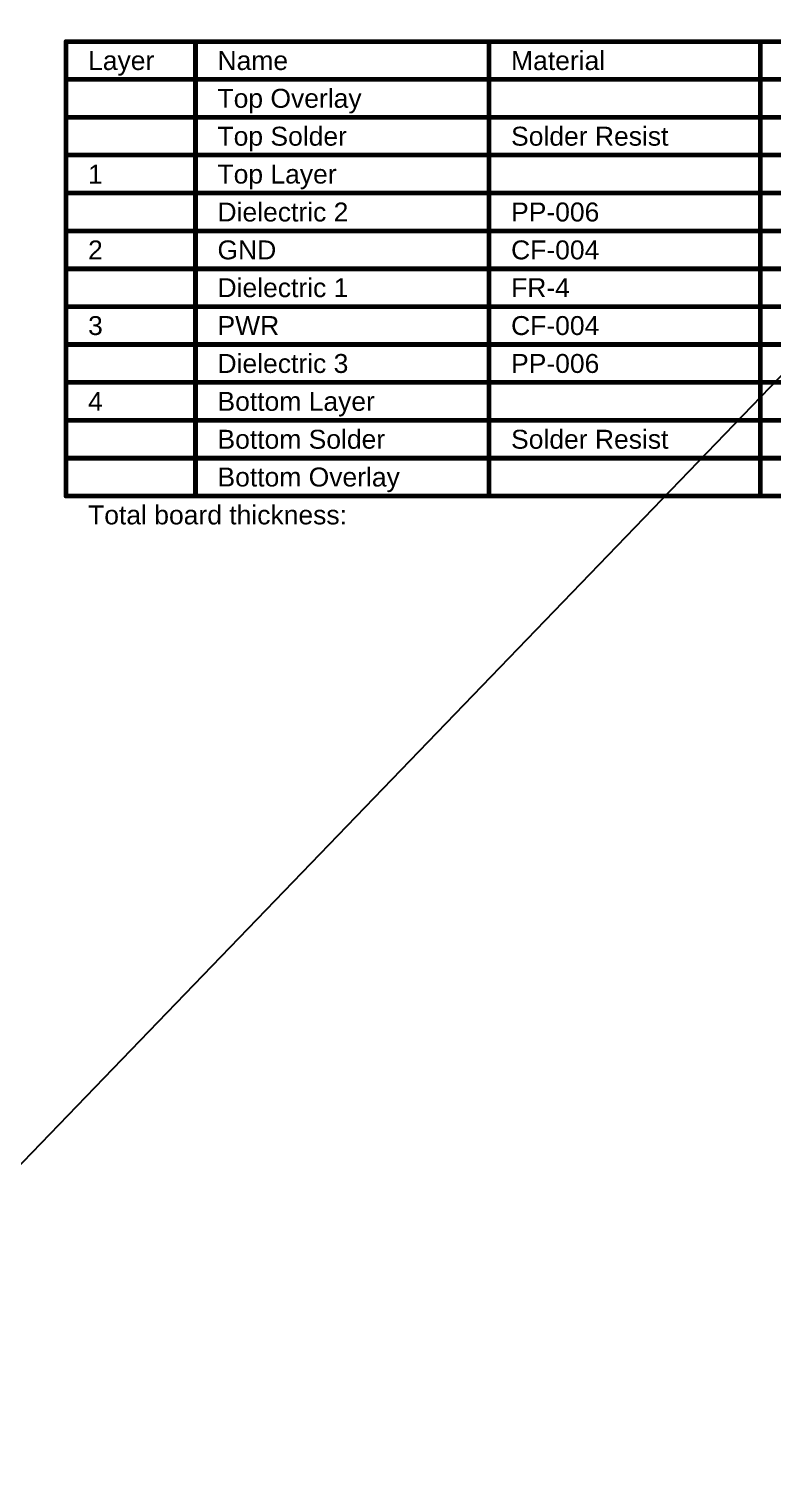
# Model space of a CAD drawing. Header units: inches. Extents: x -3 to 5437, y -3 to 5435.
# Drawn here: x 225 to 284.9, y 3.5 to 120.4 of the extents above; entities that cross this region are included whole.
import ezdxf

# ---------------------------------------------------------------- set-up
doc = ezdxf.new("R2010")
doc.units = ezdxf.units.IN
for name, color, linetype in [('Bottom Solder', 6, 'Continuous'), ('Fabrication', 76, 'Continuous'), ('Top Solder', 216, 'Continuous')]:
    doc.layers.add(name, color=color, linetype=linetype)
doc.styles.add('Arial', font='', dxfattribs={"height": 0.2})
doc.styles.get('Arial').set_extended_font_data('Arial')

msp = doc.modelspace()

# ---------------------------------------------------------------- linework, layer by layer
at = {"layer": 'Bottom Solder'}
msp.add_line((199.67, 3.45), (5436.9, 5435.17), dxfattribs=at)
at = {"layer": 'Fabrication'}
for points in [[(227.98, 119.38, 0.381, 0.381, 0), (343.27, 119.38, 0.381, 0.381, 0)], [(227.98, 82.8, 0.381, 0.381, 0), (227.98, 119.38, 0.381, 0.381, 0)], [(238.4, 82.8, 0.381, 0.381, 0), (238.4, 119.38, 0.381, 0.381, 0)], [(262.01, 82.8, 0.381, 0.381, 0), (262.01, 119.38, 0.381, 0.381, 0)], [(283.85, 82.8, 0.381, 0.381, 0), (283.85, 119.38, 0.381, 0.381, 0)], [(227.98, 116.33, 0.381, 0.381, 0), (343.27, 116.33, 0.381, 0.381, 0)], [(227.98, 113.28, 0.381, 0.381, 0), (238.4, 113.28, 0.381, 0.381, 0)], [(238.4, 113.28, 0.381, 0.381, 0), (262.01, 113.28, 0.381, 0.381, 0)], [(262.01, 113.28, 0.381, 0.381, 0), (283.85, 113.28, 0.381, 0.381, 0)], [(283.85, 113.28, 0.381, 0.381, 0), (300.36, 113.28, 0.381, 0.381, 0)], [(227.98, 110.24, 0.381, 0.381, 0), (238.4, 110.24, 0.381, 0.381, 0)], [(238.4, 110.24, 0.381, 0.381, 0), (262.01, 110.24, 0.381, 0.381, 0)], [(262.01, 110.24, 0.381, 0.381, 0), (283.85, 110.24, 0.381, 0.381, 0)], [(283.85, 110.24, 0.381, 0.381, 0), (300.36, 110.24, 0.381, 0.381, 0)], [(227.98, 107.19, 0.381, 0.381, 0), (238.4, 107.19, 0.381, 0.381, 0)], [(238.4, 107.19, 0.381, 0.381, 0), (262.01, 107.19, 0.381, 0.381, 0)], [(262.01, 107.19, 0.381, 0.381, 0), (283.85, 107.19, 0.381, 0.381, 0)], [(283.85, 107.19, 0.381, 0.381, 0), (300.36, 107.19, 0.381, 0.381, 0)], [(227.98, 104.14, 0.381, 0.381, 0), (238.4, 104.14, 0.381, 0.381, 0)], [(238.4, 104.14, 0.381, 0.381, 0), (262.01, 104.14, 0.381, 0.381, 0)], [(262.01, 104.14, 0.381, 0.381, 0), (283.85, 104.14, 0.381, 0.381, 0)], [(283.85, 104.14, 0.381, 0.381, 0), (300.36, 104.14, 0.381, 0.381, 0)], [(227.98, 101.09, 0.381, 0.381, 0), (238.4, 101.09, 0.381, 0.381, 0)], [(238.4, 101.09, 0.381, 0.381, 0), (262.01, 101.09, 0.381, 0.381, 0)], [(262.01, 101.09, 0.381, 0.381, 0), (283.85, 101.09, 0.381, 0.381, 0)], [(283.85, 101.09, 0.381, 0.381, 0), (300.36, 101.09, 0.381, 0.381, 0)], [(227.98, 98.04, 0.381, 0.381, 0), (238.4, 98.04, 0.381, 0.381, 0)], [(238.4, 98.04, 0.381, 0.381, 0), (262.01, 98.04, 0.381, 0.381, 0)], [(262.01, 98.04, 0.381, 0.381, 0), (283.85, 98.04, 0.381, 0.381, 0)], [(283.85, 98.04, 0.381, 0.381, 0), (300.36, 98.04, 0.381, 0.381, 0)], [(227.98, 95, 0.381, 0.381, 0), (238.4, 95, 0.381, 0.381, 0)], [(238.4, 95, 0.381, 0.381, 0), (262.01, 95, 0.381, 0.381, 0)], [(262.01, 95, 0.381, 0.381, 0), (283.85, 95, 0.381, 0.381, 0)], [(283.85, 95, 0.381, 0.381, 0), (300.36, 95, 0.381, 0.381, 0)], [(227.98, 91.95, 0.381, 0.381, 0), (238.4, 91.95, 0.381, 0.381, 0)], [(238.4, 91.95, 0.381, 0.381, 0), (262.01, 91.95, 0.381, 0.381, 0)], [(262.01, 91.95, 0.381, 0.381, 0), (283.85, 91.95, 0.381, 0.381, 0)], [(283.85, 91.95, 0.381, 0.381, 0), (300.36, 91.95, 0.381, 0.381, 0)], [(227.98, 88.9, 0.381, 0.381, 0), (238.4, 88.9, 0.381, 0.381, 0)], [(238.4, 88.9, 0.381, 0.381, 0), (262.01, 88.9, 0.381, 0.381, 0)], [(262.01, 88.9, 0.381, 0.381, 0), (283.85, 88.9, 0.381, 0.381, 0)], [(283.85, 88.9, 0.381, 0.381, 0), (300.36, 88.9, 0.381, 0.381, 0)], [(227.98, 85.85, 0.381, 0.381, 0), (238.4, 85.85, 0.381, 0.381, 0)], [(238.4, 85.85, 0.381, 0.381, 0), (262.01, 85.85, 0.381, 0.381, 0)], [(262.01, 85.85, 0.381, 0.381, 0), (283.85, 85.85, 0.381, 0.381, 0)], [(283.85, 85.85, 0.381, 0.381, 0), (300.36, 85.85, 0.381, 0.381, 0)], [(227.98, 82.8, 0.381, 0.381, 0), (238.4, 82.8, 0.381, 0.381, 0)], [(238.4, 82.8, 0.381, 0.381, 0), (262.01, 82.8, 0.381, 0.381, 0)], [(262.01, 82.8, 0.381, 0.381, 0), (283.85, 82.8, 0.381, 0.381, 0)], [(283.85, 82.8, 0.381, 0.381, 0), (300.36, 82.8, 0.381, 0.381, 0)]]:
    msp.add_lwpolyline(points, format="xyseb", dxfattribs=at)
for points in [[(227.89, 119.38, 0.191, 0.191, 1), (228.08, 119.38, 0.191, 0.191, 1)], [(227.89, 119.38, 0.191, 0.191, 1), (228.08, 119.38, 0.191, 0.191, 1)], [(238.3, 119.38, 0.191, 0.191, 1), (238.49, 119.38, 0.191, 0.191, 1)], [(261.92, 119.38, 0.191, 0.191, 1), (262.11, 119.38, 0.191, 0.191, 1)], [(283.75, 119.38, 0.191, 0.191, 1), (283.94, 119.38, 0.191, 0.191, 1)], [(227.89, 116.33, 0.191, 0.191, 1), (228.08, 116.33, 0.191, 0.191, 1)], [(227.89, 113.28, 0.191, 0.191, 1), (228.08, 113.28, 0.191, 0.191, 1)], [(238.3, 113.28, 0.191, 0.191, 1), (238.49, 113.28, 0.191, 0.191, 1)], [(238.3, 113.28, 0.191, 0.191, 1), (238.49, 113.28, 0.191, 0.191, 1)], [(261.92, 113.28, 0.191, 0.191, 1), (262.11, 113.28, 0.191, 0.191, 1)], [(261.92, 113.28, 0.191, 0.191, 1), (262.11, 113.28, 0.191, 0.191, 1)], [(283.75, 113.28, 0.191, 0.191, 1), (283.94, 113.28, 0.191, 0.191, 1)], [(283.75, 113.28, 0.191, 0.191, 1), (283.94, 113.28, 0.191, 0.191, 1)], [(227.89, 110.24, 0.191, 0.191, 1), (228.08, 110.24, 0.191, 0.191, 1)], [(238.3, 110.24, 0.191, 0.191, 1), (238.49, 110.24, 0.191, 0.191, 1)], [(238.3, 110.24, 0.191, 0.191, 1), (238.49, 110.24, 0.191, 0.191, 1)], [(261.92, 110.24, 0.191, 0.191, 1), (262.11, 110.24, 0.191, 0.191, 1)], [(261.92, 110.24, 0.191, 0.191, 1), (262.11, 110.24, 0.191, 0.191, 1)], [(283.75, 110.24, 0.191, 0.191, 1), (283.94, 110.24, 0.191, 0.191, 1)], [(283.75, 110.24, 0.191, 0.191, 1), (283.94, 110.24, 0.191, 0.191, 1)], [(227.89, 107.19, 0.191, 0.191, 1), (228.08, 107.19, 0.191, 0.191, 1)], [(238.3, 107.19, 0.191, 0.191, 1), (238.49, 107.19, 0.191, 0.191, 1)], [(238.3, 107.19, 0.191, 0.191, 1), (238.49, 107.19, 0.191, 0.191, 1)], [(261.92, 107.19, 0.191, 0.191, 1), (262.11, 107.19, 0.191, 0.191, 1)], [(261.92, 107.19, 0.191, 0.191, 1), (262.11, 107.19, 0.191, 0.191, 1)], [(283.75, 107.19, 0.191, 0.191, 1), (283.94, 107.19, 0.191, 0.191, 1)], [(283.75, 107.19, 0.191, 0.191, 1), (283.94, 107.19, 0.191, 0.191, 1)], [(227.89, 104.14, 0.191, 0.191, 1), (228.08, 104.14, 0.191, 0.191, 1)], [(238.3, 104.14, 0.191, 0.191, 1), (238.49, 104.14, 0.191, 0.191, 1)], [(238.3, 104.14, 0.191, 0.191, 1), (238.49, 104.14, 0.191, 0.191, 1)], [(261.92, 104.14, 0.191, 0.191, 1), (262.11, 104.14, 0.191, 0.191, 1)], [(261.92, 104.14, 0.191, 0.191, 1), (262.11, 104.14, 0.191, 0.191, 1)], [(283.75, 104.14, 0.191, 0.191, 1), (283.94, 104.14, 0.191, 0.191, 1)], [(283.75, 104.14, 0.191, 0.191, 1), (283.94, 104.14, 0.191, 0.191, 1)], [(227.89, 101.09, 0.191, 0.191, 1), (228.08, 101.09, 0.191, 0.191, 1)], [(238.3, 101.09, 0.191, 0.191, 1), (238.49, 101.09, 0.191, 0.191, 1)], [(238.3, 101.09, 0.191, 0.191, 1), (238.49, 101.09, 0.191, 0.191, 1)], [(261.92, 101.09, 0.191, 0.191, 1), (262.11, 101.09, 0.191, 0.191, 1)], [(261.92, 101.09, 0.191, 0.191, 1), (262.11, 101.09, 0.191, 0.191, 1)], [(283.75, 101.09, 0.191, 0.191, 1), (283.94, 101.09, 0.191, 0.191, 1)], [(283.75, 101.09, 0.191, 0.191, 1), (283.94, 101.09, 0.191, 0.191, 1)], [(227.89, 98.04, 0.191, 0.191, 1), (228.08, 98.04, 0.191, 0.191, 1)], [(238.3, 98.04, 0.191, 0.191, 1), (238.49, 98.04, 0.191, 0.191, 1)], [(238.3, 98.04, 0.191, 0.191, 1), (238.49, 98.04, 0.191, 0.191, 1)], [(261.92, 98.04, 0.191, 0.191, 1), (262.11, 98.04, 0.191, 0.191, 1)], [(261.92, 98.04, 0.191, 0.191, 1), (262.11, 98.04, 0.191, 0.191, 1)], [(283.75, 98.04, 0.191, 0.191, 1), (283.94, 98.04, 0.191, 0.191, 1)], [(283.75, 98.04, 0.191, 0.191, 1), (283.94, 98.04, 0.191, 0.191, 1)], [(227.89, 95, 0.191, 0.191, 1), (228.08, 95, 0.191, 0.191, 1)], [(238.3, 95, 0.191, 0.191, 1), (238.49, 95, 0.191, 0.191, 1)], [(238.3, 95, 0.191, 0.191, 1), (238.49, 95, 0.191, 0.191, 1)], [(261.92, 95, 0.191, 0.191, 1), (262.11, 95, 0.191, 0.191, 1)], [(261.92, 95, 0.191, 0.191, 1), (262.11, 95, 0.191, 0.191, 1)], [(283.75, 95, 0.191, 0.191, 1), (283.94, 95, 0.191, 0.191, 1)], [(283.75, 95, 0.191, 0.191, 1), (283.94, 95, 0.191, 0.191, 1)], [(227.89, 91.95, 0.191, 0.191, 1), (228.08, 91.95, 0.191, 0.191, 1)], [(238.3, 91.95, 0.191, 0.191, 1), (238.49, 91.95, 0.191, 0.191, 1)], [(238.3, 91.95, 0.191, 0.191, 1), (238.49, 91.95, 0.191, 0.191, 1)], [(261.92, 91.95, 0.191, 0.191, 1), (262.11, 91.95, 0.191, 0.191, 1)], [(261.92, 91.95, 0.191, 0.191, 1), (262.11, 91.95, 0.191, 0.191, 1)], [(283.75, 91.95, 0.191, 0.191, 1), (283.94, 91.95, 0.191, 0.191, 1)], [(283.75, 91.95, 0.191, 0.191, 1), (283.94, 91.95, 0.191, 0.191, 1)], [(227.89, 88.9, 0.191, 0.191, 1), (228.08, 88.9, 0.191, 0.191, 1)], [(238.3, 88.9, 0.191, 0.191, 1), (238.49, 88.9, 0.191, 0.191, 1)], [(238.3, 88.9, 0.191, 0.191, 1), (238.49, 88.9, 0.191, 0.191, 1)], [(261.92, 88.9, 0.191, 0.191, 1), (262.11, 88.9, 0.191, 0.191, 1)], [(261.92, 88.9, 0.191, 0.191, 1), (262.11, 88.9, 0.191, 0.191, 1)], [(283.75, 88.9, 0.191, 0.191, 1), (283.94, 88.9, 0.191, 0.191, 1)], [(283.75, 88.9, 0.191, 0.191, 1), (283.94, 88.9, 0.191, 0.191, 1)], [(227.89, 85.85, 0.191, 0.191, 1), (228.08, 85.85, 0.191, 0.191, 1)], [(238.3, 85.85, 0.191, 0.191, 1), (238.49, 85.85, 0.191, 0.191, 1)], [(238.3, 85.85, 0.191, 0.191, 1), (238.49, 85.85, 0.191, 0.191, 1)], [(261.92, 85.85, 0.191, 0.191, 1), (262.11, 85.85, 0.191, 0.191, 1)], [(261.92, 85.85, 0.191, 0.191, 1), (262.11, 85.85, 0.191, 0.191, 1)], [(283.75, 85.85, 0.191, 0.191, 1), (283.94, 85.85, 0.191, 0.191, 1)], [(283.75, 85.85, 0.191, 0.191, 1), (283.94, 85.85, 0.191, 0.191, 1)], [(227.89, 82.8, 0.191, 0.191, 1), (228.08, 82.8, 0.191, 0.191, 1)], [(227.89, 82.8, 0.191, 0.191, 1), (228.08, 82.8, 0.191, 0.191, 1)], [(238.3, 82.8, 0.191, 0.191, 1), (238.49, 82.8, 0.191, 0.191, 1)], [(238.3, 82.8, 0.191, 0.191, 1), (238.49, 82.8, 0.191, 0.191, 1)], [(238.3, 82.8, 0.191, 0.191, 1), (238.49, 82.8, 0.191, 0.191, 1)], [(261.92, 82.8, 0.191, 0.191, 1), (262.11, 82.8, 0.191, 0.191, 1)], [(261.92, 82.8, 0.191, 0.191, 1), (262.11, 82.8, 0.191, 0.191, 1)], [(261.92, 82.8, 0.191, 0.191, 1), (262.11, 82.8, 0.191, 0.191, 1)], [(283.75, 82.8, 0.191, 0.191, 1), (283.94, 82.8, 0.191, 0.191, 1)], [(283.75, 82.8, 0.191, 0.191, 1), (283.94, 82.8, 0.191, 0.191, 1)], [(283.75, 82.8, 0.191, 0.191, 1), (283.94, 82.8, 0.191, 0.191, 1)]]:
    msp.add_lwpolyline(points, format="xyseb", close=True, dxfattribs=at)
at = {"layer": 'Top Solder'}
msp.add_line((199.67, 3.45), (5436.9, 5435.17), dxfattribs=at)

# ---------------------------------------------------------------- texts
at = {"layer": 'Fabrication', "style": 'Arial'}
for s, height, p in [('Layer', 1.524, (229.76, 117.09)), ('Name', 1.524, (240.17, 117.09)), ('Material', 1.524, (263.79, 117.09)), ('Top Overlay', 1.524, (240.17, 114.05)), ('Top Solder', 1.524, (240.17, 111)), ('Solder Resist', 1.524, (263.79, 111)), ('1', 1.52, (229.76, 107.95)), ('Top Layer', 1.524, (240.17, 107.95)), ('Dielectric 2', 1.524, (240.17, 104.9)), ('PP-006', 1.524, (263.79, 104.9)), ('2', 1.52, (229.76, 101.85)), ('GND', 1.524, (240.17, 101.85)), ('CF-004', 1.524, (263.79, 101.85)), ('Dielectric 1', 1.524, (240.17, 98.81)), ('FR-4', 1.524, (263.79, 98.81)), ('3', 1.52, (229.76, 95.76)), ('PWR', 1.524, (240.17, 95.76)), ('CF-004', 1.524, (263.79, 95.76)), ('Dielectric 3', 1.524, (240.17, 92.71)), ('PP-006', 1.524, (263.79, 92.71)), ('4', 1.52, (229.76, 89.66)), ('Bottom Layer', 1.524, (240.17, 89.66)), ('Bottom Solder', 1.524, (240.17, 86.61)), ('Solder Resist', 1.524, (263.79, 86.61)), ('Bottom Overlay', 1.524, (240.17, 83.57)), ('Total board thickness:', 1.524, (229.76, 80.52))]:
    msp.add_text(s, height=height, dxfattribs=at).set_placement(p)

doc.saveas('drawing.dxf')
